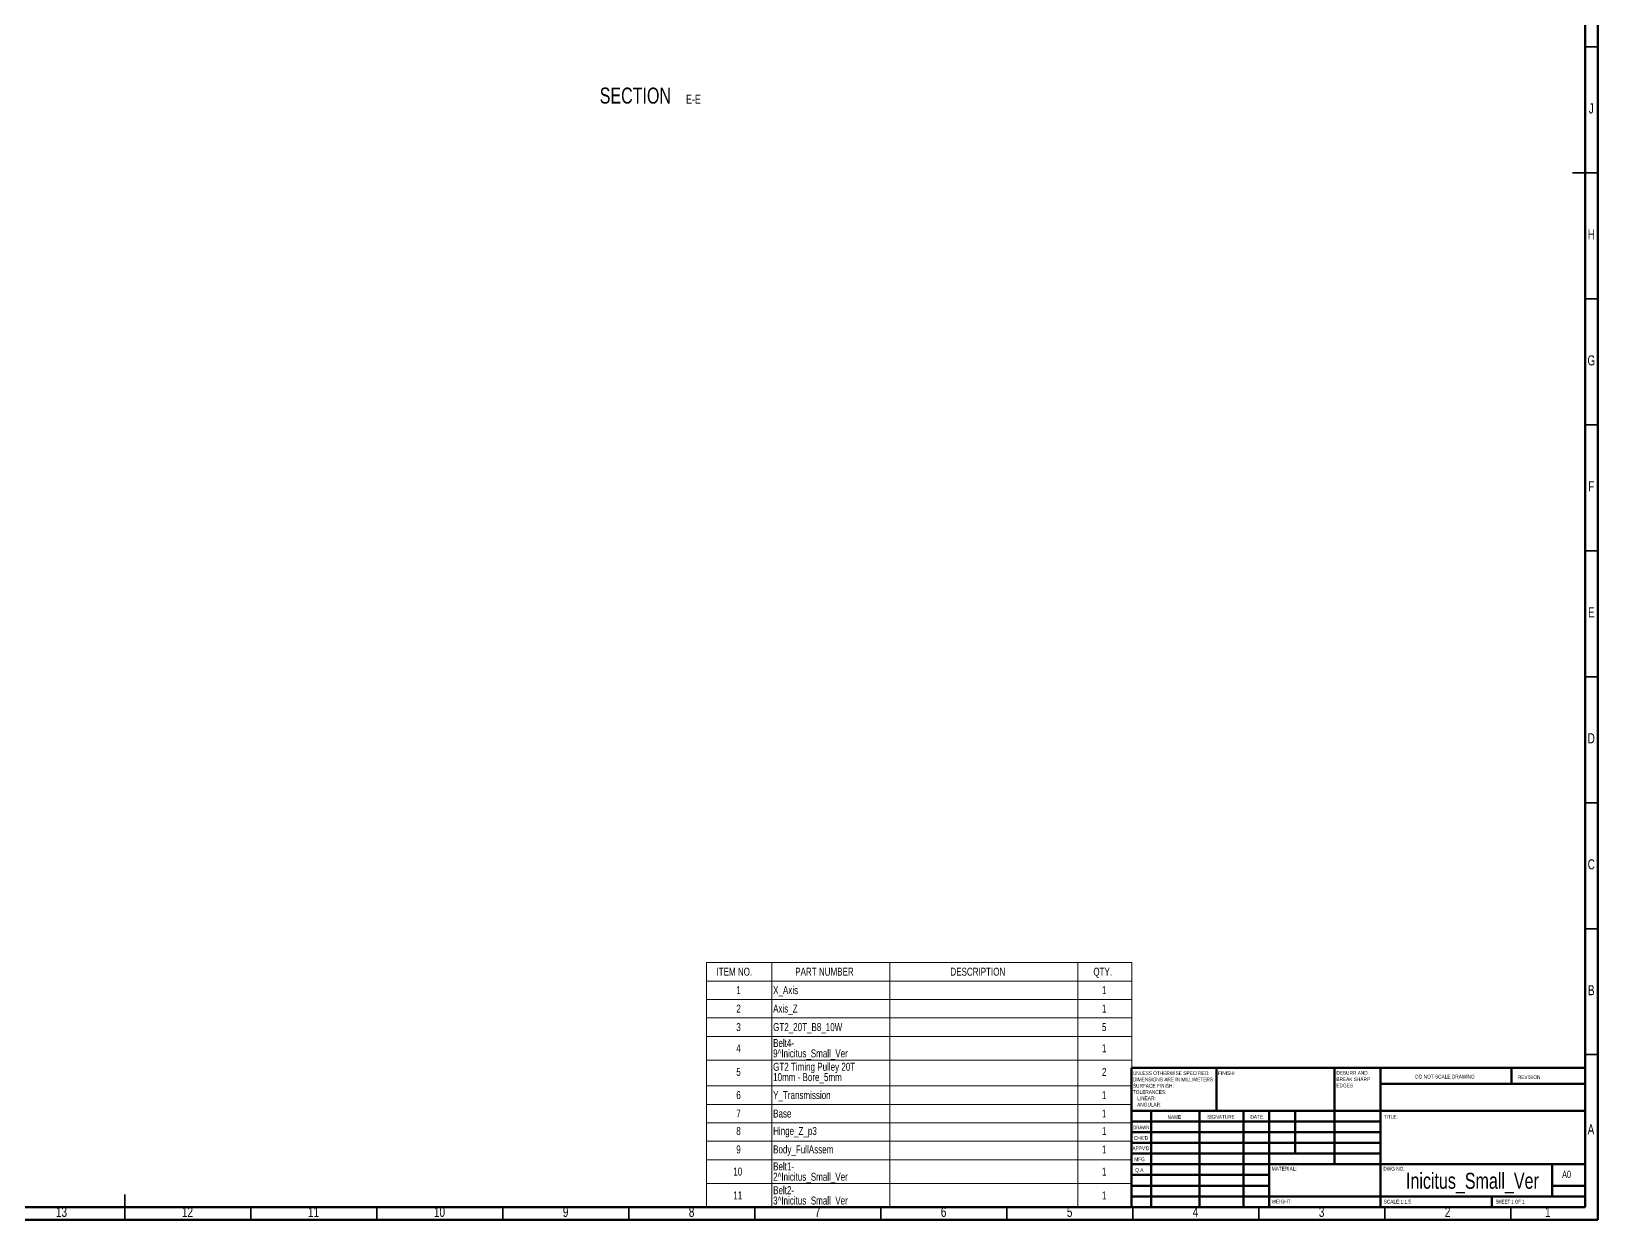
# Model space of a CAD drawing. Header units: millimetres. Extents: x -300 to 1184, y 5 to 1469.
# Drawn here: x 562 to 1184, y 5 to 477 of the extents above; entities that cross this region are included whole.
import ezdxf

# ---------------------------------------------------------------- set-up
doc = ezdxf.new("R2010")
doc.units = ezdxf.units.MM
doc.styles.add('SLDTEXTSTYLE0', font='TXT', dxfattribs={"width": 0.686449})
doc.styles.add('SLDTEXTSTYLE1', font='TXT', dxfattribs={"width": 0.75})
doc.styles.add('SLDTEXTSTYLE2', font='TXT', dxfattribs={"width": 0.6875})

# ---------------------------------------------------------------- blocks, each defined once
blk = doc.blocks.new('SW_NOTE_0')
at = {"color": 0, "linetype": 'Continuous', "lineweight": 0, "char_height": 1.5, "attachment_point": 1, "style": 'SLDTEXTSTYLE1'}
for s, insert in [('UNLESS OTHERWISE SPECIFIED:', (0, 1.93)), ('TOLERANCES:', (0, -5.57)), ('SURFACE FINISH:', (0, -3.07)), ('DIMENSIONS ARE IN MILLIMETERS', (0, -0.57)), ('ANGULAR:', (1.69, -10.57)), ('LINEAR:', (1.69, -8.07))]:
    blk.add_mtext(s, dxfattribs=dict(at, insert=insert))
blk = doc.blocks.new('SW_NOTE_1')
at = {"color": 0, "linetype": 'Continuous', "lineweight": 0, "char_height": 1.5, "attachment_point": 1, "style": 'SLDTEXTSTYLE1'}
for s, insert in [('DEBURR AND', (0, 1.93)), ('BREAK SHARP', (0, -0.57)), ('EDGES', (0, -3.07))]:
    blk.add_mtext(s, dxfattribs=dict(at, insert=insert))
blk = doc.blocks.new('SW_TABLEANNOTATION_0')
at = {"color": 0, "linetype": 'Continuous', "lineweight": 0}
for p, q in [((0, 0), (0, -97.18)), ((168.76, 0), (0, 0)), ((25.88, 0), (25.88, -7.33)), ((72.7, 0), (72.7, -7.33)), ((147.33, 0), (147.33, -7.33)), ((168.76, -97.18), (168.76, 0)), ((0, -7.33), (168.76, -7.33)), ((25.88, -7.33), (25.88, -97.18)), ((72.7, -7.33), (72.7, -97.18)), ((147.33, -7.33), (147.33, -97.18)), ((0, -14.65), (168.76, -14.65)), ((0, -21.98), (168.76, -21.98)), ((0, -29.31), (168.76, -29.31)), ((0, -38.76), (168.76, -38.76)), ((0, -48.97), (168.76, -48.97)), ((0, -56.3), (168.76, -56.3)), ((0, -63.62), (168.76, -63.62)), ((0, -70.95), (168.76, -70.95)), ((0, -78.28), (168.76, -78.28)), ((0, -87.73), (168.76, -87.73)), ((0, -97.18), (168.76, -97.18))]:
    blk.add_line(p, q, dxfattribs=at)
at = {"color": 0, "linetype": 'Continuous', "lineweight": 0, "attachment_point": 1, "style": 'SLDTEXTSTYLE1'}
for s, insert, char_height in [('ITEM NO.', (3.9, -2.03), 3.175), ('PART NUMBER', (35.17, -2.03), 3.175), ('DESCRIPTION', (96.73, -2.03), 3.175), ('QTY.', (153.46, -2.03), 3.175), ('1', (11.77, -9.35), 3.17), ('X_Axis', (26.38, -9.35), 3.175), ('1', (156.87, -9.35), 3.17), ('2', (11.77, -16.68), 3.17), ('Axis_Z', (26.38, -16.68), 3.175), ('1', (156.87, -16.68), 3.17), ('3', (11.77, -24.01), 3.17), ('GT2_20T_B8_10W', (26.38, -24.01), 3.175), ('5', (156.87, -24.01), 3.17), ('Belt4-', (26.38, -30.34), 3.175), ('4', (11.77, -32.4), 3.17), ('9^ Inicitus_Small_Ver', (26.38, -34.45), 3.175), ('1', (156.87, -32.4), 3.17), ('5', (11.77, -41.82), 3.17), ('GT2 Timing Pulley 20T', (26.38, -39.77), 3.175), ('2', (156.87, -41.82), 3.17), ('10mm - Bore_5mm', (26.38, -43.88), 3.175), ('6', (11.77, -51), 3.17), ('Y_Transmission', (26.38, -51), 3.175), ('1', (156.87, -51), 3.17), ('7', (11.77, -58.32), 3.17), ('Base', (26.38, -58.32), 3.175), ('1', (156.87, -58.32), 3.17), ('8', (11.77, -65.25), 3.17), ('Hinge_Z_p3', (26.38, -65.25), 3.175), ('1', (156.87, -65.25), 3.17), ('9', (11.77, -72.57), 3.17), ('Body_FullAssem', (26.38, -72.57), 3.175), ('1', (156.87, -72.57), 3.17), ('Belt1-', (26.38, -79.31), 3.175), ('10', (10.59, -81.37), 3.175), ('2^ Inicitus_Small_Ver', (26.38, -83.42), 3.175), ('1', (156.87, -81.37), 3.17), ('11', (10.59, -90.82), 3.175), ('3^ Inicitus_Small_Ver', (26.38, -92.87), 3.175), ('Belt2-', (26.38, -88.76), 3.175), ('1', (156.87, -90.82), 3.17)]:
    blk.add_mtext(s, dxfattribs=dict(at, insert=insert, char_height=char_height))
blk = doc.blocks.new('SW_NOTE_13')
at = {"color": 0, "linetype": 'Continuous', "lineweight": 0, "attachment_point": 2, "style": 'SLDTEXTSTYLE1'}
for s, insert, char_height in [('SECTION', (17.36, 8.19), 6.35), ('E-E', (40.4, 5.35), 3.5)]:
    blk.add_mtext(s, dxfattribs=dict(at, insert=insert, char_height=char_height))

msp = doc.modelspace()

# ---------------------------------------------------------------- linework, layer by layer
at = {"color": 7, "linetype": 'Continuous', "lineweight": 70}
for p, q in [((1184, 836), (1184, 5)), ((1179, 831), (1179, 10)), ((1179, 10), (20, 10)), ((1184, 5), (15, 5))]:
    msp.add_line(p, q, dxfattribs=at)
at = {"color": 7, "linetype": 'Continuous', "lineweight": 35}
for p, q in [((1179, 470.5), (1184, 470.5)), ((1184, 420.5), (1174, 420.5)), ((1179, 420.5), (1184, 420.5)), ((1179, 370.5), (1184, 370.5)), ((1179, 320.5), (1184, 320.5)), ((1179, 270.5), (1184, 270.5)), ((1179, 220.5), (1184, 220.5)), ((1179, 170.5), (1184, 170.5)), ((1179, 120.5), (1184, 120.5)), ((1179, 70.5), (1184, 70.5)), ((599.5, 5), (599.5, 15)), ((599.5, 10), (599.5, 5)), ((649.5, 10), (649.5, 5)), ((699.5, 10), (699.5, 5)), ((749.5, 10), (749.5, 5)), ((799.5, 10), (799.5, 5)), ((849.5, 10), (849.5, 5)), ((899.5, 10), (899.5, 5)), ((949.5, 10), (949.5, 5)), ((999.5, 10), (999.5, 5)), ((1049.5, 10), (1049.5, 5)), ((1099.5, 10), (1099.5, 5)), ((1149.5, 10), (1149.5, 5))]:
    msp.add_line(p, q, dxfattribs=at)
at = {"color": 7, "linetype": 'Continuous', "lineweight": 50}
for p, q in [((999, 65.25), (1179, 65.25)), ((999, 65.25), (999, 10)), ((1032.8, 48.25), (1032.8, 65.25)), ((1079.6, 65.25), (1079.6, 27)), ((1097.8, 65.25), (1097.8, 10)), ((1149.8, 58.87), (1149.8, 65.25)), ((1179, 58.87), (1097.8, 58.87)), ((1179, 48.25), (999, 48.25)), ((1097.8, 44), (999, 44)), ((1006.8, 48.25), (1006.8, 10)), ((1025.99, 48.25), (1025.99, 10)), ((1043.4, 48.25), (1043.4, 10)), ((1053.6, 10), (1053.6, 48.25)), ((1064, 31.25), (1064, 48.25)), ((1097.8, 39.75), (999, 39.75)), ((1097.8, 35.5), (999, 35.5)), ((1097.8, 31.25), (999, 31.25)), ((1053.6, 27), (999, 27)), ((1053.6, 27), (1179, 27)), ((1166, 14.25), (1166, 27)), ((1053.6, 22.75), (999, 22.75)), ((1053.6, 18.5), (999, 18.5)), ((999, 14.25), (1179, 14.25)), ((1142, 10), (1142, 14.25)), ((1179, 18.5), (1166, 18.5))]:
    msp.add_line(p, q, dxfattribs=at)

# ---------------------------------------------------------------- block references
at = {"color": 7, "linetype": 'Continuous', "lineweight": 0}
for name, p in [('SW_NOTE_13', (784.79, 446.18)), ('SW_TABLEANNOTATION_0', (830.43, 107.05)), ('SW_NOTE_0', (999.59, 61.99)), ('SW_NOTE_1', (1080.31, 62.07))]:
    msp.add_blockref(name, p, dxfattribs=at)

# ---------------------------------------------------------------- texts
for s, insert, char_height, attachment_point, style in [('J', (1181.47, 448.06), 3.97, 2, 'SLDTEXTSTYLE1'), ('H', (1181.49, 398.06), 3.97, 2, 'SLDTEXTSTYLE1'), ('G', (1181.49, 348.06), 3.97, 2, 'SLDTEXTSTYLE1'), ('F', (1181.46, 298.06), 3.97, 2, 'SLDTEXTSTYLE1'), ('E', (1181.51, 248.06), 3.97, 2, 'SLDTEXTSTYLE1'), ('D', (1181.45, 198.06), 3.97, 2, 'SLDTEXTSTYLE1'), ('C', (1181.46, 148.06), 3.97, 2, 'SLDTEXTSTYLE1'), ('B', (1181.47, 98.06), 3.97, 2, 'SLDTEXTSTYLE1'), ('FINISH:', (1033.37, 63.92), 1.5, 1, 'SLDTEXTSTYLE1'), ('DO NOT SCALE DRAWING', (1111.61, 62.53), 1.5, 1, 'SLDTEXTSTYLE1'), ('REVISION', (1152.33, 62.33), 1.5, 1, 'SLDTEXTSTYLE1'), ('NAME', (1013.32, 46.5), 1.5, 1, 'SLDTEXTSTYLE1'), ('SIGNATURE', (1029.03, 46.56), 1.5, 1, 'SLDTEXTSTYLE1'), ('DATE', (1046.21, 46.58), 1.5, 1, 'SLDTEXTSTYLE1'), ('TITLE:', (1099.09, 46.58), 1.5, 1, 'SLDTEXTSTYLE1'), ('DRAWN', (999.64, 42.38), 1.5, 1, 'SLDTEXTSTYLE0'), ("CHK'D", (999.94, 38.16), 1.5, 1, 'SLDTEXTSTYLE1'), ('A', (1181.34, 42.81), 3.97, 2, 'SLDTEXTSTYLE1'), ("APPV'D", (999.4, 34.07), 1.5, 1, 'SLDTEXTSTYLE1'), ('MFG', (1000.12, 29.72), 1.5, 1, 'SLDTEXTSTYLE1'), ('Q.A', (1000.51, 25.5), 1.5, 1, 'SLDTEXTSTYLE1'), ('MATERIAL:', (1054.65, 25.99), 1.5, 1, 'SLDTEXTSTYLE1'), ('DWG NO.', (1098.95, 25.99), 1.5, 1, 'SLDTEXTSTYLE1'), ('Inicitus_Small_Ver', (1134.3, 23.61), 6.35, 2, 'SLDTEXTSTYLE1'), ('A0', (1169.87, 24.41), 2.91, 1, 'SLDTEXTSTYLE1'), ('WEIGHT:', (1054.62, 12.95), 1.499, 1, 'SLDTEXTSTYLE1'), ('SCALE:1:1.5', (1099.07, 12.9), 1.5, 1, 'SLDTEXTSTYLE1'), ('SHEET 1 OF 1', (1143.48, 12.9), 1.5, 1, 'SLDTEXTSTYLE2'), ('13', (574.42, 10.06), 3.969, 2, 'SLDTEXTSTYLE1'), ('12', (624.42, 10.06), 3.969, 2, 'SLDTEXTSTYLE1'), ('11', (674.42, 10.06), 3.969, 2, 'SLDTEXTSTYLE1'), ('10', (724.42, 10.06), 3.969, 2, 'SLDTEXTSTYLE1'), ('9', (774.46, 10.06), 3.97, 2, 'SLDTEXTSTYLE1'), ('8', (824.46, 10.06), 3.97, 2, 'SLDTEXTSTYLE1'), ('7', (874.46, 10.06), 3.97, 2, 'SLDTEXTSTYLE1'), ('6', (924.46, 10.06), 3.97, 2, 'SLDTEXTSTYLE1'), ('5', (974.46, 10.06), 3.97, 2, 'SLDTEXTSTYLE1'), ('4', (1024.46, 10.06), 3.97, 2, 'SLDTEXTSTYLE1'), ('3', (1074.46, 10.06), 3.97, 2, 'SLDTEXTSTYLE1'), ('2', (1124.46, 10.06), 3.97, 2, 'SLDTEXTSTYLE1'), ('1', (1164.21, 10.06), 3.97, 2, 'SLDTEXTSTYLE1')]:
    msp.add_mtext(s, dxfattribs=dict(at, insert=insert, char_height=char_height, attachment_point=attachment_point, style=style))

doc.saveas('drawing.dxf')
